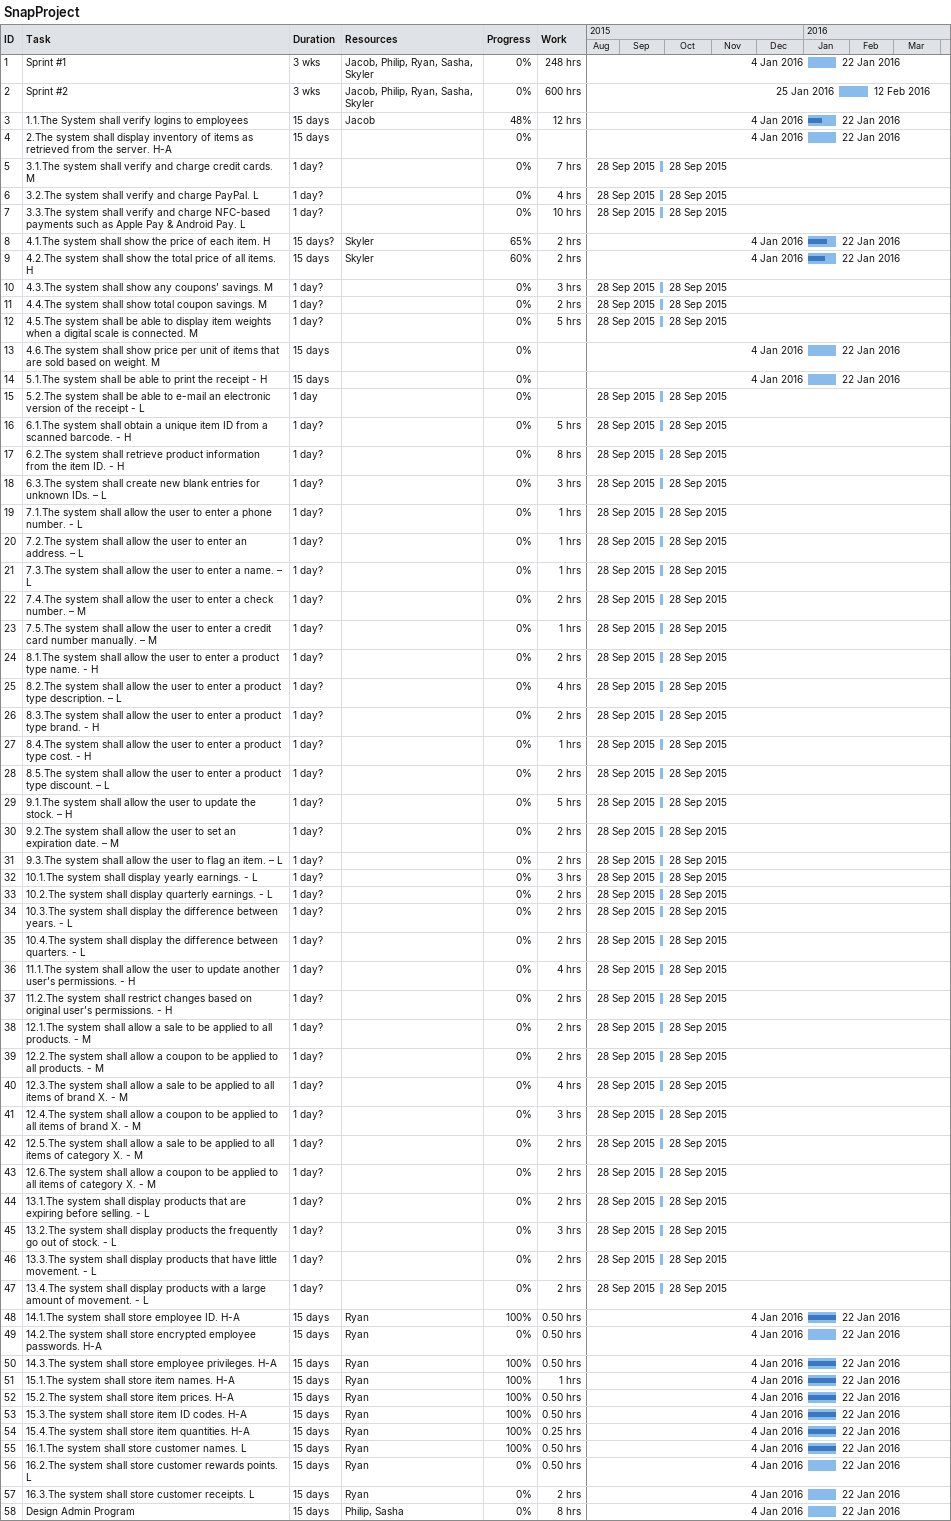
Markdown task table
SnapProject

| ID | Task | Duration | Start | Finish | Resources | % complete | Work (h) |
|---|---|---|---|---|---|---|---|
| 1 | Sprint #1 | 3w | 2016-01-04 | 2016-01-22 | Jacob, Philip, Ryan, Sasha, Skyler | 0 | 248 |
| 2 | Sprint #2 | 3w | 2016-01-25 | 2016-02-12 | Jacob, Philip, Ryan, Sasha, Skyler | 0 | 600 |
| 3 | 1.1.The System shall verify logins to employees | 15d | 2016-01-04 | 2016-01-22 | Jacob | 48 | 12 |
| 4 | 2.The system shall display inventory of items as retrieved from the server. H-A | 15d | 2016-01-04 | 2016-01-22 |  | 0 |  |
| 5 | 3.1.The system shall verify and charge credit cards. M | 1d? | 2015-09-28 | 2015-09-28 |  | 0 | 7 |
| 6 | 3.2.The system shall verify and charge PayPal. L | 1d? | 2015-09-28 | 2015-09-28 |  | 0 | 4 |
| 7 | 3.3.The system shall verify and charge NFC-based payments such as Apple Pay & Android Pay. L | 1d? | 2015-09-28 | 2015-09-28 |  | 0 | 10 |
| 8 | 4.1.The system shall show the price of each item. H | 15d? | 2016-01-04 | 2016-01-22 | Skyler | 65 | 2 |
| 9 | 4.2.The system shall show the total price of all items. H | 15d | 2016-01-04 | 2016-01-22 | Skyler | 60 | 2 |
| 10 | 4.3.The system shall show any coupons’ savings. M | 1d? | 2015-09-28 | 2015-09-28 |  | 0 | 3 |
| 11 | 4.4.The system shall show total coupon savings. M | 1d? | 2015-09-28 | 2015-09-28 |  | 0 | 2 |
| 12 | 4.5.The system shall be able to display item weights when a digital scale is connected. M | 1d? | 2015-09-28 | 2015-09-28 |  | 0 | 5 |
| 13 | 4.6.The system shall show price per unit of items that are sold based on weight. M | 15d | 2016-01-04 | 2016-01-22 |  | 0 |  |
| 14 | 5.1.The system shall be able to print the receipt - H | 15d | 2016-01-04 | 2016-01-22 |  | 0 |  |
| 15 | 5.2.The system shall be able to e-mail an electronic version of the receipt - L | 1d | 2015-09-28 | 2015-09-28 |  | 0 |  |
| 16 | 6.1.The system shall obtain a unique item ID from a scanned barcode. - H | 1d? | 2015-09-28 | 2015-09-28 |  | 0 | 5 |
| 17 | 6.2.The system shall retrieve product information from the item ID. - H | 1d? | 2015-09-28 | 2015-09-28 |  | 0 | 8 |
| 18 | 6.3.The system shall create new blank entries for unknown IDs. – L | 1d? | 2015-09-28 | 2015-09-28 |  | 0 | 3 |
| 19 | 7.1.The system shall allow the user to enter a phone number. - L | 1d? | 2015-09-28 | 2015-09-28 |  | 0 | 1 |
| 20 | 7.2.The system shall allow the user to enter an address. – L | 1d? | 2015-09-28 | 2015-09-28 |  | 0 | 1 |
| 21 | 7.3.The system shall allow the user to enter a name. – L | 1d? | 2015-09-28 | 2015-09-28 |  | 0 | 1 |
| 22 | 7.4.The system shall allow the user to enter a check number. – M | 1d? | 2015-09-28 | 2015-09-28 |  | 0 | 2 |
| 23 | 7.5.The system shall allow the user to enter a credit card number manually. – M | 1d? | 2015-09-28 | 2015-09-28 |  | 0 | 1 |
| 24 | 8.1.The system shall allow the user to enter a product type name. - H | 1d? | 2015-09-28 | 2015-09-28 |  | 0 | 2 |
| 25 | 8.2.The system shall allow the user to enter a product type description. – L | 1d? | 2015-09-28 | 2015-09-28 |  | 0 | 4 |
| 26 | 8.3.The system shall allow the user to enter a product type brand. - H | 1d? | 2015-09-28 | 2015-09-28 |  | 0 | 2 |
| 27 | 8.4.The system shall allow the user to enter a product type cost. - H | 1d? | 2015-09-28 | 2015-09-28 |  | 0 | 1 |
| 28 | 8.5.The system shall allow the user to enter a product type discount. – L | 1d? | 2015-09-28 | 2015-09-28 |  | 0 | 2 |
| 29 | 9.1.The system shall allow the user to update the stock. – H | 1d? | 2015-09-28 | 2015-09-28 |  | 0 | 5 |
| 30 | 9.2.The system shall allow the user to set an expiration date. – M | 1d? | 2015-09-28 | 2015-09-28 |  | 0 | 2 |
| 31 | 9.3.The system shall allow the user to flag an item. – L | 1d? | 2015-09-28 | 2015-09-28 |  | 0 | 2 |
| 32 | 10.1.The system shall display yearly earnings. - L | 1d? | 2015-09-28 | 2015-09-28 |  | 0 | 3 |
| 33 | 10.2.The system shall display quarterly earnings. - L | 1d? | 2015-09-28 | 2015-09-28 |  | 0 | 2 |
| 34 | 10.3.The system shall display the difference between years. - L | 1d? | 2015-09-28 | 2015-09-28 |  | 0 | 2 |
| 35 | 10.4.The system shall display the difference between quarters. - L | 1d? | 2015-09-28 | 2015-09-28 |  | 0 | 2 |
| 36 | 11.1.The system shall allow the user to update another user’s permissions. - H | 1d? | 2015-09-28 | 2015-09-28 |  | 0 | 4 |
| 37 | 11.2.The system shall restrict changes based on original user’s permissions. - H | 1d? | 2015-09-28 | 2015-09-28 |  | 0 | 2 |
| 38 | 12.1.The system shall allow a sale to be applied to all products. - M | 1d? | 2015-09-28 | 2015-09-28 |  | 0 | 2 |
| 39 | 12.2.The system shall allow a coupon to be applied to all products. - M | 1d? | 2015-09-28 | 2015-09-28 |  | 0 | 2 |
| 40 | 12.3.The system shall allow a sale to be applied to all items of brand X. - M | 1d? | 2015-09-28 | 2015-09-28 |  | 0 | 4 |
| 41 | 12.4.The system shall allow a coupon to be applied to all items of brand X. - M | 1d? | 2015-09-28 | 2015-09-28 |  | 0 | 3 |
| 42 | 12.5.The system shall allow a sale to be applied to all items of category X. - M | 1d? | 2015-09-28 | 2015-09-28 |  | 0 | 2 |
| 43 | 12.6.The system shall allow a coupon to be applied to all items of category X. - M | 1d? | 2015-09-28 | 2015-09-28 |  | 0 | 2 |
| 44 | 13.1.The system shall display products that are expiring before selling. - L | 1d? | 2015-09-28 | 2015-09-28 |  | 0 | 2 |
| 45 | 13.2.The system shall display products the frequently go out of stock. - L | 1d? | 2015-09-28 | 2015-09-28 |  | 0 | 3 |
| 46 | 13.3.The system shall display products that have little movement. - L | 1d? | 2015-09-28 | 2015-09-28 |  | 0 | 2 |
| 47 | 13.4.The system shall display products with a large amount of movement. - L | 1d? | 2015-09-28 | 2015-09-28 |  | 0 | 2 |
| 48 | 14.1.The system shall store employee ID. H-A | 15d | 2016-01-04 | 2016-01-22 | Ryan | 100 | 0.50 |
| 49 | 14.2.The system shall store encrypted employee passwords. H-A | 15d | 2016-01-04 | 2016-01-22 | Ryan | 0 | 0.50 |
| 50 | 14.3.The system shall store employee privileges. H-A | 15d | 2016-01-04 | 2016-01-22 | Ryan | 100 | 0.50 |
| 51 | 15.1.The system shall store item names. H-A | 15d | 2016-01-04 | 2016-01-22 | Ryan | 100 | 1 |
| 52 | 15.2.The system shall store item prices. H-A | 15d | 2016-01-04 | 2016-01-22 | Ryan | 100 | 0.50 |
| 53 | 15.3.The system shall store item ID codes. H-A | 15d | 2016-01-04 | 2016-01-22 | Ryan | 100 | 0.50 |
| 54 | 15.4.The system shall store item quantities. H-A | 15d | 2016-01-04 | 2016-01-22 | Ryan | 100 | 0.25 |
| 55 | 16.1.The system shall store customer names. L | 15d | 2016-01-04 | 2016-01-22 | Ryan | 100 | 0.50 |
| 56 | 16.2.The system shall store customer rewards points. L | 15d | 2016-01-04 | 2016-01-22 | Ryan | 0 | 0.50 |
| 57 | 16.3.The system shall store customer receipts. L | 15d | 2016-01-04 | 2016-01-22 | Ryan | 0 | 2 |
| 58 | Design Admin Program | 15d | 2016-01-04 | 2016-01-22 | Philip, Sasha | 0 | 8 |
